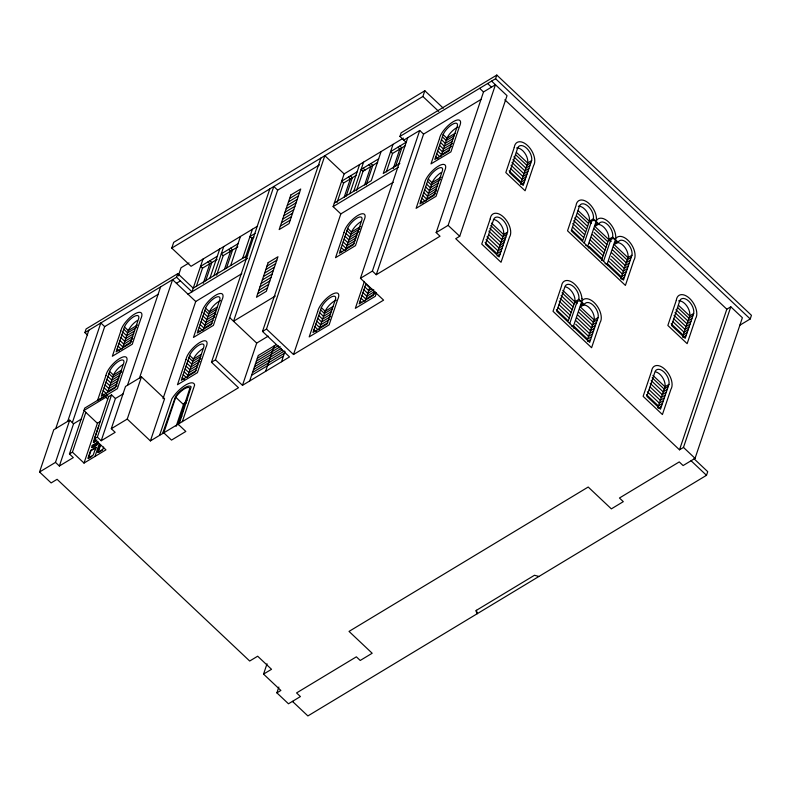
<?xml version="1.0" encoding="UTF-8"?>
<svg xmlns="http://www.w3.org/2000/svg" width="791" height="791" viewBox="0 0 791 791"><rect width="100%" height="100%" fill="white"/><g stroke="black" fill="none" stroke-linecap="round" stroke-linejoin="round"><path stroke-width="1.19" d="M108.871 373.678L109.573 371.394A10.234 3.668 -46.7 0 1 118.67 361.25A10.234 3.668 -46.7 0 1 123.851 362.772L115.367 387.758L101.268 396.261L108.871 373.678L112.727 377.317L107.991 391.416L104.125 387.778M123.752 329.244L124.454 326.95A10.234 3.668 -46.7 0 1 133.55 316.815A10.234 3.668 -46.7 0 1 138.732 318.338L130.248 343.314L116.158 351.827L123.752 329.244L127.608 332.882L122.239 348.861M188.891 357.71L189.593 355.416A10.234 3.668 -46.7 0 1 198.689 345.281A10.234 3.668 -46.7 0 1 203.87 346.804L195.387 371.78L181.297 380.293L188.891 357.71L192.757 361.349L187.378 377.327M204.879 310.408L205.581 308.124A10.234 3.668 -46.7 0 1 214.677 297.989A10.234 3.668 -46.7 0 1 219.858 299.502L211.375 324.488L197.285 332.991L204.879 310.408L208.735 314.047L203.366 330.025M320.612 309.884L321.304 307.6A10.234 3.668 -46.7 0 1 330.411 297.465A10.234 3.668 -46.7 0 1 335.582 298.978L327.108 323.964L313.009 332.477L320.612 309.884L324.468 313.533L319.089 329.501M346.952 230.665L347.654 228.381A10.234 3.668 -46.7 0 1 356.751 218.247A10.234 3.668 -46.7 0 1 361.932 219.76L353.448 244.745L339.349 253.258L346.952 230.665L350.809 234.314L345.44 250.282M427.526 181.317L428.228 179.033A10.234 3.668 -46.7 0 1 437.324 168.898A10.234 3.668 -46.7 0 1 442.505 170.411L434.022 195.397L419.932 203.91L427.526 181.317L431.392 184.956L426.013 200.934M442.406 136.883L443.108 134.599A10.234 3.668 -46.7 0 1 452.205 124.464A10.234 3.668 -46.7 0 1 457.386 125.977L448.902 150.962L434.813 159.466L442.406 136.883L446.272 140.521L440.894 156.499M87.574 335.137L84.874 332.596L86.1 328.957L177.787 273.617L193.222 288.171L247.761 255.256M491.597 81.107L507.031 95.671L459.709 236.282L455.725 238.684L679.499 449.822L726.82 309.212L730.805 306.809L742.383 317.725L695.062 458.345L683.098 465.563L679.242 461.924L619.452 498.014L623.308 501.652L611.354 508.87L588.197 487.029L349.029 631.406L372.175 653.247L360.221 660.465L356.365 656.827L296.566 692.926L300.422 696.564L288.468 703.782L276.89 692.867L280.874 690.454L263.551 674.11L271.531 669.295L257.668 656.214L249.689 661.029L57.1 479.316L51.128 482.925L39.55 472.009L53.758 429.78L69.707 420.15L73.563 423.788L59.355 466.018L55.499 462.379L69.707 420.15M55.756 428.574L88.869 330.183M67.71 421.356L100.823 322.965L104.679 326.614L72.357 422.651M84.014 463.071L97.402 423.274L83.905 410.529L84.716 408.107L106.647 394.867L108.575 396.687L94.356 438.916L105.935 449.842L84.014 463.071L72.436 452.155L85.833 412.348M59.355 466.018L73.306 457.603L69.45 453.955L83.658 411.735M83.905 410.529L105.826 397.3L106.647 394.867M95.889 447.192L90.589 450.395L87.959 458.216L93.259 455.023L95.889 447.192L95.523 449.792M92.27 445.392L91.538 447.577L97.194 444.156L97.936 441.971L98.321 442.337L92.656 445.758L92.27 445.392L97.936 441.971M95.553 441.418L93.368 442.139L98.756 426.102M96.275 447.558L90.975 450.751L88.345 458.582L91.875 456.447M93.753 442.505L94.91 439.064M97.352 437.116L111.561 394.887L115.417 398.526L101.208 440.755L97.352 437.116L94.356 438.916M94.969 456.456L99.31 443.583M100.22 444.651L97.59 452.482L102.889 449.278L103.641 447.044M98.351 451.73L100.605 445.017M257.53 226.157L191.056 266.29L171.766 248.087L173.694 242.343L424.826 90.747L443.346 108.219M101.208 440.755L115.16 432.331L111.304 428.692L125.512 386.463L141.46 376.842L164.607 398.684L150.399 440.913L127.242 419.072L141.46 376.842M127.509 385.257L160.613 286.876M139.463 378.039L172.576 279.658L195.723 301.5L163.005 398.713M84.874 332.596L176.561 277.245L177.787 273.617M178.291 275.891L181.03 267.763L189 262.948M203.01 259.072L191.995 291.81L176.561 277.245M196.306 286.55L202.496 268.169L217.12 259.339M203.287 283.247L209.862 263.719L207.934 261.9M205.67 280.894L211.859 262.513L209.922 260.694M209.951 278.076L219.74 248.977M159.574 435.366L171.874 398.822A17.629 6.308 -46.7 0 1 185.539 385.088A17.629 6.308 -46.7 0 1 194.635 385.039L182.326 421.633M213.936 275.663L223.734 246.565M162.541 433.577L175.622 396.242A13.378 4.786 -46.7 0 1 191.145 386.848L179.349 423.432M216.635 275.189L223.21 255.661L237.834 246.832M175.76 397.26L163.786 432.825L171.499 440.103L185.826 431.461L178.113 424.184L189.899 388.114A11.598 4.153 -46.7 0 0 176.442 396.261L175.76 397.26L183.472 404.537L176.136 426.339M224.397 269.593L230.576 251.212L228.648 249.392M226.384 268.386L232.574 250.005L230.646 248.186M230.665 265.568L240.464 236.469M181.9 416.135L180.19 417.173L178.143 424.767L179.883 419.606M178.282 423.798L180.467 417.292M182.108 412.427L184.323 405.832M183.028 410.262L181.97 413.396L184.046 405.714L184.432 406.08M242.629 258.35L252.418 229.242M245.329 257.866L251.904 238.338L253.951 237.102M150.399 440.913L238.487 387.728L211.484 362.248L269.82 188.891M211.484 362.248L215.468 359.846L273.805 186.488L277.671 190.127L233.543 321.255L275.347 296.012M215.468 359.846L242.481 385.326L256.689 343.096L268.189 336.155M242.481 385.326L289.516 356.929L262.503 331.449L320.849 158.091M266.488 329.046L324.834 155.689L344.125 173.891L333.11 206.629L340.822 213.906L293.501 354.526L266.488 329.046L262.503 331.449M249.679 380.975L258.252 355.515L276.168 344.698M265.608 371.355L274.18 345.894M281.537 361.744L285.037 351.362M337.035 202.516L343.601 182.988L356.168 175.404M344.144 197.305L350.334 178.924L348.406 177.105M346.142 196.099L352.321 177.718L350.393 175.899M349.78 193.666L359.579 164.568M353.765 191.254L363.563 162.155M356.464 190.779L363.039 171.251L377.663 162.432M364.621 184.946L370.811 166.565L368.883 164.746M366.233 184.886L372.808 165.359L370.87 163.539M381.094 151.575L371.295 180.674L334.326 202.99M393.048 144.358L383.259 173.456L399.851 163.44M386.344 171.825L392.534 153.454L404.952 145.949M406.347 142.518L399.92 136.447L401.136 132.809L496.807 75.066L751.45 315.322L750.224 318.961L739.684 325.319M393.265 168.572L399.831 149.044L397.903 147.225M395.638 166.219L401.828 147.838L399.9 146.019M293.501 354.526L383.586 300.145L360.439 278.303L407.76 137.683M171.766 248.087L422.888 96.492L424.826 90.747M372.393 271.086L419.724 130.466L423.58 134.104L376.259 274.724L372.393 271.086L360.439 278.303M365.234 300.946L369.664 287.786L365.798 284.147L359.154 303.912L373.243 295.409L374.212 292.551M376.427 292.868L375.27 296.309L355.337 308.332L363.82 283.138A14.436 5.171 -46.7 0 1 364.255 281.438M263.551 674.11L267.032 663.787M276.89 692.867L278.847 687.053M436.177 232.584L483.499 91.964L495.453 84.746L448.131 225.366L436.177 232.584L440.033 236.222L376.259 274.724M399.92 136.447L495.581 78.704L496.807 75.066M485.101 242.422L497.035 253.684L503.61 234.512L507.595 232.109A10.234 5.863 58.9 0 0 502.641 219.76A10.234 5.863 58.9 0 0 493.772 219.067L485.466 244.083L499.111 256.956L507.595 232.109M520.458 184.056L527.656 163.005L531.641 160.593A10.234 5.863 58.9 0 0 526.697 148.253A10.234 5.863 58.9 0 0 517.828 147.561L509.523 172.567L523.167 185.44L531.641 160.593M593.379 218.84A10.234 5.863 58.9 0 0 588.425 206.491A10.234 5.863 58.9 0 0 579.556 205.798L571.25 230.814L623.476 280.093L631.96 255.246A10.234 5.863 58.9 0 0 627.006 242.896A10.234 5.863 58.9 0 0 618.137 242.204L612.669 237.043A10.234 5.863 58.9 0 0 607.715 224.693A10.234 5.863 58.9 0 0 598.846 224.001L593.379 218.84L589.384 221.243L582.819 240.424L571.735 229.963M584.203 243.183L591.45 221.648M587.723 246.347L596.107 221.421M581.345 306.315L584.331 304.515A10.234 5.863 58.9 0 1 593.201 305.207A10.234 5.863 58.9 0 1 598.144 317.547L589.671 342.394L556.735 311.318L565.041 286.312A10.234 5.863 58.9 0 1 573.91 287.004A10.234 5.863 58.9 0 1 578.854 299.344L574.869 301.757L568.304 320.928L556.37 309.667M569.688 323.687L576.936 302.162M573.208 326.861L581.593 301.935M601.476 260.506L608.675 239.446L612.669 237.043M603.493 261.386L610.741 239.851M607.013 264.55L615.398 239.624M573.95 326.258L587.594 339.131L594.16 319.96L598.144 317.547M620.767 278.709L627.975 257.648L631.96 255.246M657.776 407.83L664.984 386.769L668.968 384.367A10.234 5.863 58.9 0 0 664.015 372.017A10.234 5.863 58.9 0 0 655.146 371.325L646.84 396.34L660.485 409.214L668.968 384.367M682.504 336.946L689.703 315.896L693.687 313.483A10.234 5.863 58.9 0 0 688.743 301.144A10.234 5.863 58.9 0 0 679.874 300.451L671.569 325.457L685.214 338.33L693.687 313.483M679.499 449.822L683.483 447.419L730.805 306.809M292.957 701.676L292.452 701.38L307.887 715.934L706.501 475.312L707.727 471.673L694.014 458.731M186.547 402.678L183.472 404.537L184.155 403.539A11.598 4.153 -46.7 0 1 187.071 400.167M277.671 190.127L319.475 164.894M289.635 198.462L299.562 192.47M288.468 201.923L298.395 195.931M287.311 205.373L297.228 199.381M286.144 208.834L296.071 202.842M344.125 173.891L403.42 138.089M403.776 140.096L419.724 130.466M284.978 212.285L294.905 206.293M283.821 215.745L293.738 209.753M217.298 256.244L200.568 266.349L202.496 268.169M238.012 243.737L221.282 253.842L223.21 255.661M255.097 233.424L249.976 236.519L251.904 238.338M357.127 171.835L341.672 181.169L343.601 182.988M378.642 158.853L361.111 169.432L363.039 171.251M406.159 142.242L390.606 151.625L392.534 153.454M104.679 326.614L158.18 294.311M176.433 283.297L180.417 280.894M282.654 219.196L292.581 213.204M423.58 134.104L481.086 99.389M281.487 222.657L291.414 216.665M280.33 226.107L290.257 220.116M188.011 294.212L247.642 258.212M333.11 206.629L398.209 167.326M137.486 325.052L128.31 330.598L127.608 332.882L136.675 327.415M455.122 133.313L446.964 138.237L446.272 140.521L454.321 135.656M134.717 330.836L126.669 335.7L122.803 332.062M453.372 138.484L445.323 143.339L441.457 139.7M133.768 333.654L125.72 338.518L121.854 334.88M452.422 141.302L444.374 146.157L440.518 142.518M132.819 336.482L124.77 341.336L120.904 337.698M452.482 143.507L443.425 148.985L439.569 145.336M132.878 338.686L123.821 344.154L119.955 340.516M451.532 146.325L442.476 151.803L438.619 148.164M195.723 301.5L241.819 273.676M340.822 213.906L393.196 182.296M131.929 341.504L122.872 346.982L119.016 343.334M449.585 149.756L441.526 154.621L437.67 150.982M266.953 266.152L276.791 260.219M265.796 269.612L275.624 263.67M264.629 273.063L274.467 267.131M263.472 276.524L273.3 270.581M217.594 306.839L209.437 311.763L208.735 314.047L216.793 309.192M262.305 279.974L272.144 274.042M261.139 283.435L270.977 277.493M215.844 312.01L207.796 316.865L203.93 313.226M121.587 370.109L113.429 375.033L112.727 377.317L121.794 371.849M441.259 177.135L432.084 182.672L431.392 184.956L440.449 179.488M259.982 286.886L269.81 280.953M360.686 226.483L351.511 232.02L350.809 234.314L359.875 228.836M215.903 314.215L206.846 319.693L202.98 316.044M258.815 290.346L268.653 284.404M214.954 317.033L205.897 322.51L202.031 318.872M119.837 375.27L111.778 380.135L107.922 376.496M438.491 182.919L430.442 187.783L426.576 184.135M358.926 231.654L349.859 237.132L346.003 233.493M212.997 320.464L204.948 325.328L201.082 321.69M257.648 293.797L267.487 287.865M118.887 378.098L110.829 382.953L106.973 379.314M437.542 185.737L429.493 190.601L425.627 186.963M356.968 235.085L348.91 239.95L345.054 236.311M212.047 323.282L203.999 328.146L200.133 324.508M117.938 380.916L109.88 385.781L106.024 382.132M436.592 188.555L428.544 193.419L424.678 189.781M356.019 237.903L347.961 242.768L344.105 239.129M116.989 383.734L108.94 388.599L105.074 384.95M436.652 190.769L427.595 196.237L423.729 192.599M355.07 240.721L347.022 245.586L343.156 241.947M107.991 391.416L117.048 385.939M435.703 193.587L426.646 199.055L422.79 195.417M354.121 243.539L346.072 248.404L342.206 244.765M108.575 396.687L111.561 394.887M73.563 423.788L81.532 418.983M115.417 398.526L123.396 393.71M201.606 354.131L193.449 359.055L192.757 361.349L200.805 356.484M200.865 358.699L191.808 364.167L187.942 360.528M97.402 423.274L100.398 421.465M199.915 361.517L190.858 366.984L186.992 363.346M530.771 162.857L526.786 165.26L515.692 154.799M197.958 364.938L189.909 369.802L186.053 366.164M529.822 165.675L525.837 168.078L513.893 156.816M197.018 367.766L188.96 372.62L185.104 368.982M528.872 168.493L524.888 170.896L512.944 159.634M196.069 370.584L188.011 375.438L184.155 371.8M527.923 171.311L523.939 173.723L511.995 162.452M526.974 174.129L522.989 176.541L511.045 165.27M526.025 176.947L522.04 179.359L510.956 168.898M39.55 472.009L55.499 462.379M69.45 453.955L72.436 452.155M111.304 428.692L127.242 419.072M525.076 179.775L521.091 182.177L509.147 170.915M93.368 442.139L96.967 439.964M521.14 184.392L524.126 182.592M92.863 447.37L97.58 444.522L97.194 444.156M333.327 306.315L325.17 311.239L324.468 313.533L332.527 308.668M331.577 311.486L323.519 316.351L319.663 312.702M98.855 452.314L102.385 450.178M371.73 288.784L368.715 290.604L364.849 286.965M257.302 358.343L278.205 345.716M330.628 314.304L322.57 319.168L318.714 315.53M373.807 289.783L367.766 293.421L363.909 289.783M256.343 361.171L280.241 346.745M330.687 316.519L321.621 321.986L317.764 318.348M374.875 291.385L366.816 296.249L362.96 292.601M255.394 363.989L281.28 348.366M329.738 319.337L320.671 324.804L316.815 321.166M374.924 293.59L365.867 299.067L362.011 295.419M254.445 366.826L282.318 349.988M327.781 322.758L319.722 327.622L315.866 323.984M253.496 369.654L284.355 351.016M252.537 372.482L284.404 353.241M251.587 375.31L283.445 356.069M506.715 234.363L502.73 236.776L490.796 225.504M505.765 237.191L501.781 239.594L489.847 228.332M504.816 240.009L500.832 242.412L488.897 231.15M503.867 242.827L499.882 245.23L488.798 234.769M502.918 245.645L498.933 248.048L486.999 236.786M501.969 248.463L497.984 250.866L486.05 239.604M497.035 253.684L501.029 251.281M497.084 255.908L500.08 254.099M598.846 224.001L594.862 226.414L610.731 241.384M615.151 244.014L618.137 242.204M631.08 257.5L627.095 259.913L613.45 247.039M630.13 260.318L626.146 262.731L612.501 249.857M629.181 263.146L625.197 265.549L611.552 252.675M628.232 265.964L624.247 268.367L611.453 256.294M627.283 268.782L623.298 271.184L610.504 259.122M626.334 271.6L622.349 274.002L608.704 261.129M625.384 274.418L621.4 276.82L607.755 263.947M621.449 279.045L624.445 277.236M597.274 319.811L593.29 322.214L579.645 309.34M596.325 322.629L592.34 325.032L578.696 312.158M595.376 325.447L591.391 327.86L577.746 314.976M594.427 328.265L590.442 330.678L576.797 317.804M593.477 331.083L589.493 333.495L575.848 320.622M592.528 333.911L588.544 336.313L575.749 324.241M587.594 339.131L591.579 336.729M587.644 341.346L590.63 339.547M692.817 315.747L688.823 318.15L677.739 307.699M691.868 318.565L687.873 320.978L675.939 309.706M690.919 321.383L686.924 323.796L674.99 312.524M689.97 324.201L685.985 326.614L674.041 315.352M689.02 327.029L685.036 329.432L673.942 318.971M688.071 329.847L684.086 332.25L672.993 321.789M687.122 332.665L683.137 335.068L671.193 323.806M683.187 337.282L686.173 335.483M668.088 386.631L664.104 389.034L652.17 377.772M667.139 389.449L663.155 391.852L651.22 380.59M666.19 392.267L662.205 394.669L650.271 383.408M665.241 395.085L661.256 397.487L650.172 387.026M664.292 397.903L660.307 400.315L649.223 389.854M663.342 400.721L659.358 403.133L647.424 391.861M662.393 403.539L658.409 405.951L646.474 394.679M658.458 408.166L661.454 406.356M538.918 576.471L534.479 575.275L475.816 610.682L477.2 613.737L476.449 610.306M495.581 78.704L750.224 318.961M487.612 83.51L491.468 87.148M504.846 99.765L726.82 309.212M479.643 88.325L483.499 91.964M516.434 152.406L527.656 163.005A10.234 5.863 58.9 0 0 524.621 152.821A10.234 5.863 58.9 0 0 516.572 147.976M578.162 210.653L591.441 223.181M614.152 244.617L627.975 257.648A10.234 5.863 58.9 0 0 624.93 247.464A10.234 5.863 58.9 0 0 616.891 242.619M678.47 305.306L689.703 315.896A10.234 5.863 58.9 0 0 686.657 305.712A10.234 5.863 58.9 0 0 678.619 300.867M577.43 213.046L588.514 223.507M594.16 228.836L607.804 241.71M576.481 215.864L587.565 226.325M594.061 232.455L606.855 244.528M574.681 217.881L586.615 229.143M592.261 234.472L605.906 247.346M573.732 220.699L585.666 231.961M591.312 237.29L604.957 250.164M572.783 223.517L584.717 234.779M590.363 240.108L604.008 252.982M572.684 227.146L583.768 237.607M589.414 242.926L603.058 255.8M589.325 246.555L602.109 258.627M422.888 96.492L438.679 111.383M443.108 134.599L446.964 138.237A10.234 3.668 -46.7 0 1 458.038 127.133M436.721 153.8L439.806 156.707M435.772 156.618L438.085 158.803M578.775 299.265L584.331 304.515M491.518 223.102L503.61 234.512A10.234 5.863 58.9 0 0 494.464 219.641M562.787 290.346L576.926 303.695M580.347 306.918L594.16 319.96A10.234 5.863 58.9 0 0 590.205 308.638A10.234 5.863 58.9 0 0 581.484 305.563M652.891 375.369L664.984 386.769A10.234 5.863 58.9 0 0 655.838 371.899M562.055 292.749L573.999 304.011M561.106 295.567L573.05 306.839M560.157 298.385L572.101 309.657M559.207 301.213L571.151 312.475M428.228 179.033L432.084 182.672A10.234 3.668 -46.7 0 1 441.18 172.537M559.118 304.832L570.202 315.293M558.169 307.65L569.253 318.111M421.84 198.234L424.925 201.151M448.131 225.366L459.709 236.282M683.483 447.419L695.062 458.345M420.891 201.052L423.205 203.238M691.077 460.748L706.501 475.312M363.109 168.226L365.037 170.045M347.654 228.381L351.511 232.02A10.234 3.668 -46.7 0 1 360.607 221.885M341.257 247.583L344.352 250.5M340.308 250.401L341.86 251.854M361.062 298.247L364.147 301.153M360.113 301.064L361.655 302.518M321.304 307.6L325.17 311.239A10.234 3.668 -46.7 0 1 336.234 300.135M314.917 326.802L318.002 329.718M313.968 329.62L316.281 331.805M229.677 317.616L256.689 343.096M205.581 308.124L209.437 311.763A10.234 3.668 -46.7 0 1 220.511 300.659M199.194 327.326L202.278 330.233M198.244 330.144L199.787 331.597M189.593 355.416L193.449 359.055A10.234 3.668 -46.7 0 1 202.555 348.92M183.205 374.618L186.29 377.534M182.256 377.445L184.57 379.621M124.454 326.95L128.31 330.598A10.234 3.668 -46.7 0 1 137.407 320.454M118.067 346.161L121.152 349.068M117.117 348.979L119.431 351.164M109.573 371.394L113.429 375.033A10.234 3.668 -46.7 0 1 122.526 364.898M103.176 390.596L106.271 393.503M102.227 393.414L103.779 394.867M105.826 397.3L107.754 399.119M578.31 206.224A10.234 5.863 58.9 0 1 586.349 211.068A10.234 5.863 58.9 0 1 589.384 221.243M597.601 224.426A10.234 5.863 58.9 0 1 605.639 229.271A10.234 5.863 58.9 0 1 608.675 239.446M585.775 245.418A2.838 2.096 18.6 0 1 588.504 247.988M605.066 263.621A2.838 2.096 18.6 0 1 607.706 265.628M571.26 325.922A2.838 2.096 18.6 0 1 573.989 328.502M565.723 286.876A10.234 5.863 58.9 0 1 574.869 301.757M576.916 303.269A2.838 2.096 18.6 0 1 580.011 301.074A2.838 2.096 18.6 0 1 581.978 304.584M581.533 304.95A2.838 2.096 18.6 0 1 580.95 305.207M610.988 241.522A2.838 2.096 18.6 0 1 612.066 238.753A2.838 2.096 18.6 0 1 615.833 240.138A2.838 2.096 18.6 0 1 614.755 242.896M591.431 222.755A2.838 2.096 18.6 0 1 594.881 220.669A2.838 2.096 18.6 0 1 596.048 224.446M581.949 298.444L581.81 301.272L583.194 299.621A14.436 8.276 58.9 0 1 596.8 305.563A14.436 8.276 58.9 0 1 600.082 322.52L591.599 347.724L553.018 311.318L561.501 286.115A14.436 8.276 58.9 0 1 571.863 282.041A14.436 8.276 58.9 0 1 581.949 298.444M596.463 217.93L596.335 220.768L597.709 219.117A14.436 8.276 58.9 0 1 608.625 222.004A14.436 8.276 58.9 0 1 615.754 236.133L615.625 238.971L617 237.32A14.436 8.276 58.9 0 1 630.605 243.262A14.436 8.276 58.9 0 1 633.888 260.209L625.404 285.413L567.533 230.814L576.016 205.611A14.436 8.276 58.9 0 1 586.378 201.537A14.436 8.276 58.9 0 1 596.463 217.93M105.945 375.488L97.461 400.691L117.394 388.658L125.868 363.455A14.436 5.171 -46.7 0 0 119.579 358.56A14.436 5.171 -46.7 0 0 105.945 375.488M120.825 331.053L112.342 356.247L132.275 344.223L140.749 319.02A14.436 5.171 -46.7 0 0 134.46 314.126A14.436 5.171 -46.7 0 0 120.825 331.053M185.964 359.51L177.481 384.713L197.414 372.68L205.897 347.486A14.436 5.171 -46.7 0 0 199.599 342.592A14.436 5.171 -46.7 0 0 185.964 359.51M201.952 312.218L193.469 337.421L213.402 325.388L221.876 300.185A14.436 5.171 -46.7 0 0 215.587 295.3A14.436 5.171 -46.7 0 0 201.952 312.218M268.119 262.701L256.492 297.258L266.33 291.315L277.957 256.759L268.119 262.701M290.791 195.011L279.164 229.568L289.091 223.576L300.718 189.019L290.791 195.011M344.026 232.475L335.542 257.678L355.475 245.645L363.949 220.442A14.436 5.171 -46.7 0 0 357.661 215.557A14.436 5.171 -46.7 0 0 344.026 232.475M317.675 311.694L309.192 336.897L329.125 324.864L337.609 299.66A14.436 5.171 -46.7 0 0 331.31 294.776A14.436 5.171 -46.7 0 0 317.675 311.694M424.599 183.126L416.115 208.33L436.049 196.297L444.532 171.093A14.436 5.171 -46.7 0 0 438.234 166.209A14.436 5.171 -46.7 0 0 424.599 183.126M439.48 138.692L430.996 163.895L450.929 151.862L459.413 126.659A14.436 5.171 -46.7 0 0 453.114 121.765A14.436 5.171 -46.7 0 0 439.48 138.692M490.232 218.88L481.749 244.073L501.039 262.276L509.523 237.073A14.436 8.276 58.9 0 0 503.551 217.07A14.436 8.276 58.9 0 0 490.232 218.88M514.288 147.363L505.805 172.567L525.095 190.769L533.579 165.566A14.436 8.276 58.9 0 0 527.597 145.564A14.436 8.276 58.9 0 0 514.288 147.363M651.606 371.137L643.123 396.34L662.413 414.543L670.897 389.34A14.436 8.276 58.9 0 0 664.924 369.328A14.436 8.276 58.9 0 0 651.606 371.137M676.325 300.254L667.851 325.457L687.142 343.66L695.625 318.457A14.436 8.276 58.9 0 0 689.643 298.454A14.436 8.276 58.9 0 0 676.325 300.254"/></g></svg>
